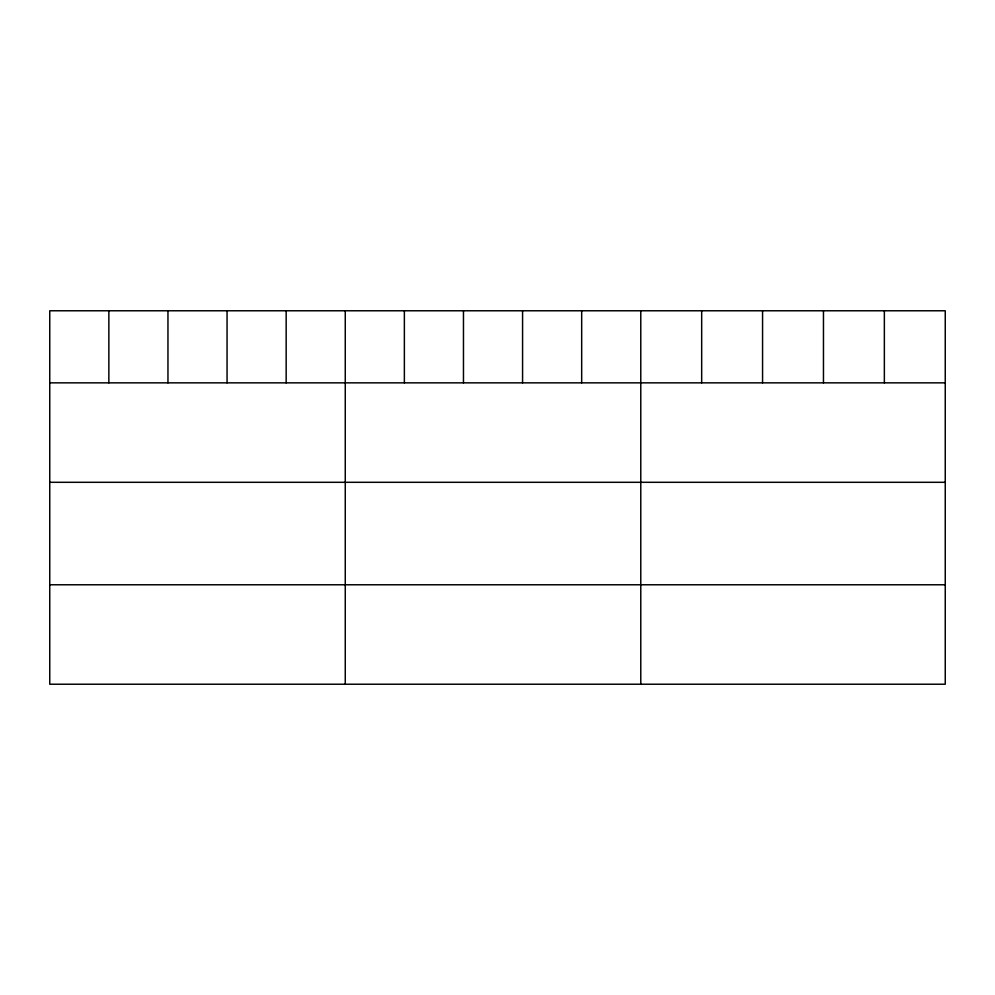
<?xml version="1.0" encoding="UTF-8"?>
<svg xmlns="http://www.w3.org/2000/svg" width="995" height="995" viewBox="0 0 995 995"><rect width="100%" height="100%" fill="white"/><g stroke="black" fill="none" stroke-linecap="round" stroke-linejoin="round"><path stroke-width="1.49" d="M945.25 382.851L945.25 684.224L49.75 684.224L49.75 310.776L945.25 310.776L945.25 382.851L49.75 382.851M49.75 482.301L945.25 482.301M49.75 584.774L945.25 584.774M884.356 310.776L884.356 382.851M823.462 310.776L823.462 382.851M762.568 310.776L762.568 382.851M701.674 310.776L701.674 382.851M640.78 310.776L640.78 684.224M581.677 310.776L581.677 382.851M522.574 310.776L522.574 382.851M463.471 310.776L463.471 382.851M404.368 310.776L404.368 382.851M345.265 310.776L345.265 684.224M286.162 310.776L286.162 382.851M227.059 310.776L227.059 382.851M167.956 310.776L167.956 382.851M108.853 310.776L108.853 382.851"/></g></svg>
